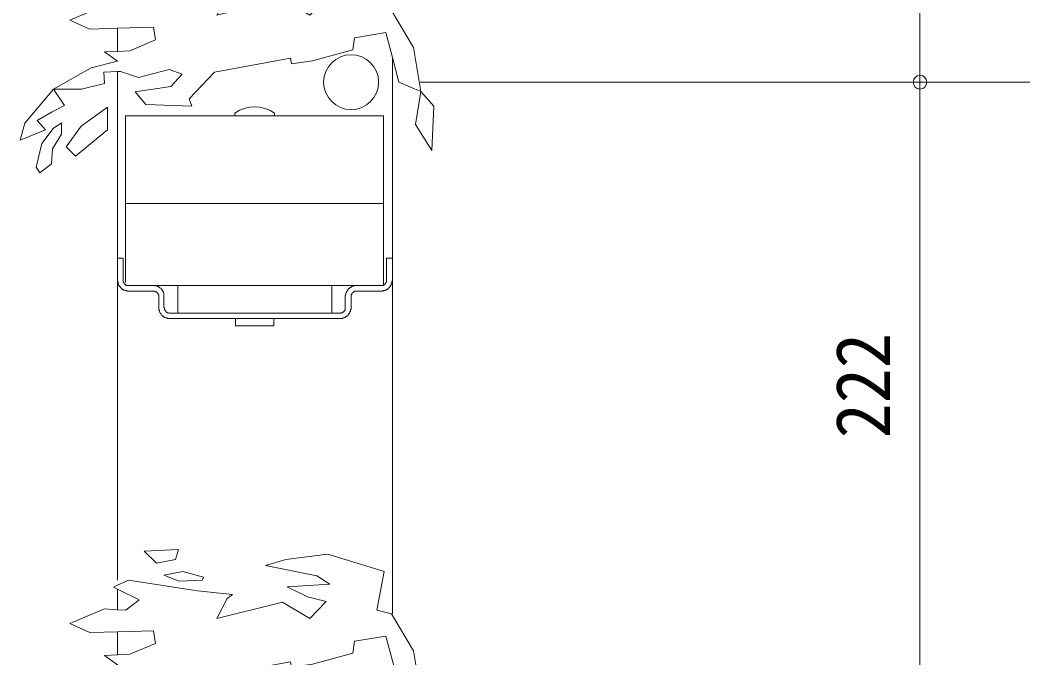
# Model space of a CAD drawing. Units: millimetres, scale not verified. Extents: x -2100 to 2010, y -1460 to 1631.
# Drawn here: x 15.7 to 383.4, y -556.6 to -324.2 of the extents above; entities that cross this region are included whole.
import ezdxf
from ezdxf.enums import TextEntityAlignment as Align

# ---------------------------------------------------------------- set-up
doc = ezdxf.new("R2010")
doc.units = ezdxf.units.MM
doc.header["$LTSCALE"] = 10
doc.header["$PDMODE"] = 32
doc.header["$PDSIZE"] = 5
for name, color, linetype, lineweight in [('1-0_STR', 2, 'Continuous', 18), ('1-1_DIM', 7, 'Continuous', 18), ('1-C_DIM', 4, 'Continuous', 18)]:
    doc.layers.add(name, color=color, linetype=linetype, lineweight=lineweight)
doc.styles.add('ＭＳ ゴシック', font='')
doc.styles.get('ＭＳ ゴシック').set_extended_font_data('MS Gothic')

# ---------------------------------------------------------------- blocks, each defined once
blk = doc.blocks.new('vegitaiton2')
at = {"layer": '1-0_STR', "color": 7}
blk.add_line((-27.95, 0.94), (-27.95, 9.36), dxfattribs=at)
at = {"layer": '1-1_DIM'}
for p, q in [((44.62, 29.67), (25.94, 33.54)), ((49.33, 26.69), (44.62, 29.67)), ((-27.95, 26.29), (-29.39, 25.62)), ((-23.95, 28.16), (-27.95, 26.29)), ((-23.95, 28.16), (1.16, 24.3)), ((49.33, 26.69), (33.79, 25.77)), ((41.22, 22.05), (33.79, 25.77)), ((-29.39, 25.62), (-27.95, 24.9)), ((-27.95, 24.9), (-20.12, 20.99)), ((-20.12, 20.99), (-24.9, 17.21)), ((-27.95, 17.39), (-32.7, 17.68)), ((-24.9, 17.21), (-27.95, 17.39)), ((71.84, 15.83), (72.17, 15.28)), ((72.17, 15.28), (79.88, 2.42)), ((-38, 9.07), (-27.95, 9.36)), ((-27.95, 9.36), (-14.83, 9.73)), ((69.82, 7.78), (58.35, 5.88)), ((72.17, -1.25), (69.82, 7.78)), ((57.71, 1.56), (58.35, 5.88)), ((-27.95, 0.94), (-32.63, 0.74)), ((-23.43, 1.13), (-27.95, 0.94)), ((57.71, 1.56), (43.12, -2.45)), ((7.33, -6.57), (35.11, -1.57)), ((35.11, -1.57), (35.46, -3.54)), ((43.12, -2.45), (35.46, -3.54)), ((74.52, -10.33), (72.17, -1.25)), ((-27.95, -6.41), (-32.92, -6.66)), ((-32.92, -6.66), (-32.7, -10.79)), ((-26.86, -6.35), (-27.95, -6.41)), ((-1.88, -16.3), (7.33, -6.57)), ((-51.22, -12.78), (-61.69, -25.25)), ((-31.56, -19.42), (-41.15, -26.27)), ((-31.56, -27.64), (-31.56, -19.42)), ((-48.35, -25.05), (-51.35, -27.12))]:
    blk.add_line(p, q, dxfattribs=at)
for points in [[(-18.19, 38.75), (-13.69, 34.35), (-6.85, 35.69), (-5.7, 39.3)], [(-4.1, 31.32), (-11.06, 29.93), (-5.44, 27.73), (2.93, 28.12), (3.4, 29.3)], [(82.57, -13.68), (80.55, -25.75), (86.59, -35.14), (87.26, -19.04)]]:
    blk.add_lwpolyline(points, close=True, dxfattribs=at)
for points in [[(25.94, 33.54), (33.32, 35.67), (48.58, 37.57), (56.15, 35.26), (69.15, 31.25), (66.47, 17.17), (71.84, 15.83)], [(1.16, 24.3), (13.91, 22.89), (12.04, 21.52), (8.17, 14.16), (32.11, 20.15), (42.08, 14.16), (48.01, 20.43), (41.22, 22.05)], [(-32.7, 17.68), (-45.28, 12.38), (-38, 9.07)], [(-14.83, 9.73), (-14.17, 5.1), (-23.43, 1.13)], [(-37.59, -5.02), (-27.9, -2.66), (-32.63, 0.74)], [(79.88, 2.42), (82.57, -13.68), (74.52, -10.33)], [(-37.59, -5.02), (-51.22, -12.78), (-41.02, -12.78), (-32.7, -10.79)], [(-1.88, -16.3), (-0.87, -19.07), (-17.65, -18.37), (-21.53, -13.75), (-8.51, -11.89), (-4.45, -7.35), (-9.19, -5.69), (-20.3, -8.53), (-26.86, -6.35)], [(-54.16, -27.64), (-57.24, -24.22), (-51.76, -21.14), (-47.31, -18.74), (-51.22, -12.78)], [(-61.69, -25.25), (-63.4, -31.41), (-54.16, -27.64)], [(-51.35, -27.12), (-55.51, -32.67), (-57.59, -41.22), (-56.21, -43.3), (-52.05, -40.06), (-51.59, -34.52), (-48.35, -29.2), (-48.35, -25.05)], [(-41.15, -26.27), (-46.62, -33.81), (-43.2, -37.23), (-31.56, -27.64)]]:
    blk.add_lwpolyline(points, dxfattribs=at)

msp = doc.modelspace()

# ---------------------------------------------------------------- linework, layer by layer
at = {"layer": '1-0_STR', "color": 7}
for p, q in [((51.13, -335.6), (51.13, -327.18)), ((151.24, -337.79), (151.24, -540.63)), ((51.13, -528.3), (51.13, -342.94)), ((54.09, -359.08), (54.09, -419.83)), ((148.07, -359.08), (54.09, -359.08)), ((93.83, -358.09), (93.83, -359.08)), ((94.1, -359.08), (108.07, -359.08)), ((108.33, -358.09), (108.33, -359.08)), ((148.07, -359.08), (148.07, -420.89)), ((148.07, -391.04), (54.09, -391.04)), ((131.14, -420.89), (54.09, -420.89)), ((73.14, -431.04), (73.14, -420.89)), ((129.23, -431.04), (129.23, -420.89)), ((148.07, -420.89), (131.14, -420.89)), ((94.1, -435.58), (94.1, -432.95)), ((108.07, -435.58), (108.07, -432.95)), ((94.1, -435.58), (108.07, -435.58)), ((51.13, -539.07), (51.13, -531.56)), ((51.13, -555.52), (51.13, -547.1))]:
    msp.add_line(p, q, dxfattribs=at)
at = {"layer": '1-0_STR'}
for p, q in [((51.13, -410.94), (51.13, -418.98)), ((149.13, -410.94), (151.24, -410.94)), ((149.13, -410.94), (149.13, -418.98)), ((151.24, -410.94), (151.24, -418.98)), ((51.13, -418.98), (51.13, -419.19)), ((51.13, -419.19), (51.13, -419.4)), ((53.24, -418.98), (53.24, -419.19)), ((53.24, -419.19), (53.24, -419.4)), ((149.13, -419.19), (149.13, -418.98)), ((149.13, -419.4), (149.13, -419.19)), ((151.24, -419.19), (151.24, -418.98)), ((151.24, -419.4), (151.24, -419.19)), ((51.13, -419.4), (51.13, -419.62)), ((51.13, -419.62), (51.34, -419.62)), ((51.34, -419.62), (51.34, -419.83)), ((51.34, -419.83), (51.34, -420.04)), ((51.34, -420.04), (51.34, -420.25)), ((51.34, -420.25), (51.34, -420.46)), ((51.34, -420.46), (51.55, -420.46)), ((51.55, -420.46), (51.55, -420.67)), ((51.55, -420.67), (51.76, -420.89)), ((51.76, -420.89), (51.76, -421.1)), ((51.76, -421.1), (51.76, -421.31)), ((51.76, -421.31), (51.97, -421.31)), ((51.97, -421.31), (52.18, -421.52)), ((52.18, -421.52), (52.18, -421.73)), ((52.18, -421.73), (52.4, -421.73)), ((52.4, -421.73), (52.4, -421.95)), ((52.4, -421.95), (52.61, -421.95)), ((52.61, -421.95), (52.61, -422.16)), ((52.61, -422.16), (52.82, -422.16)), ((52.82, -422.16), (52.82, -422.37)), ((52.82, -422.37), (53.03, -422.37)), ((53.03, -422.37), (53.24, -422.37)), ((53.24, -419.4), (53.24, -419.62)), ((53.24, -419.62), (53.24, -419.83)), ((53.24, -419.83), (53.46, -419.83)), ((53.24, -422.37), (53.24, -422.58)), ((53.24, -422.58), (53.46, -422.58)), ((53.46, -419.83), (53.46, -420.04)), ((53.46, -420.04), (53.67, -420.25)), ((53.46, -422.58), (53.67, -422.58)), ((53.67, -420.25), (53.67, -420.46)), ((53.67, -420.46), (53.88, -420.46)), ((53.67, -422.58), (53.88, -422.79)), ((53.88, -420.46), (54.09, -420.67)), ((53.88, -422.79), (54.09, -422.79)), ((54.09, -420.67), (54.3, -420.67)), ((54.09, -422.79), (54.3, -422.79)), ((54.3, -420.67), (54.3, -420.89)), ((54.3, -420.89), (54.51, -420.89)), ((54.3, -422.79), (54.51, -422.79)), ((54.51, -420.89), (54.72, -420.89)), ((54.51, -422.79), (54.51, -423)), ((54.72, -420.89), (54.94, -420.89)), ((54.94, -420.89), (55.15, -420.89)), ((64.25, -420.89), (55.15, -420.89)), ((64.46, -420.89), (64.25, -420.89)), ((64.67, -420.89), (64.46, -420.89)), ((64.88, -421.1), (64.67, -420.89)), ((65.1, -421.1), (64.88, -421.1)), ((65.31, -421.1), (65.1, -421.1)), ((65.52, -421.1), (65.31, -421.1)), ((65.73, -421.31), (65.52, -421.1)), ((65.94, -421.31), (65.73, -421.31)), ((66.15, -421.52), (65.94, -421.31)), ((66.37, -421.52), (66.15, -421.52)), ((66.37, -421.73), (66.37, -421.52)), ((66.58, -421.73), (66.37, -421.73)), ((66.79, -421.95), (66.58, -421.73)), ((67, -421.95), (66.79, -421.95)), ((67, -422.16), (67, -421.95)), ((67.21, -422.37), (67, -422.16)), ((67.43, -422.58), (67.21, -422.37)), ((67.43, -422.79), (67.43, -422.58)), ((67.64, -422.79), (67.43, -422.79)), ((67.64, -423), (67.64, -422.79)), ((134.74, -422.79), (134.74, -423)), ((134.95, -422.79), (134.74, -422.79)), ((135.16, -422.37), (134.95, -422.58)), ((134.95, -422.58), (134.95, -422.79)), ((135.16, -422.16), (135.16, -422.37)), ((135.37, -422.16), (135.16, -422.16)), ((135.37, -421.95), (135.37, -422.16)), ((135.58, -421.95), (135.37, -421.95)), ((135.79, -421.73), (135.58, -421.95)), ((136, -421.73), (135.79, -421.73)), ((136, -421.52), (136, -421.73)), ((136.22, -421.52), (136, -421.52)), ((136.43, -421.31), (136.22, -421.52)), ((136.64, -421.31), (136.43, -421.31)), ((136.85, -421.1), (136.64, -421.31)), ((137.06, -421.1), (136.85, -421.1)), ((137.27, -421.1), (137.06, -421.1)), ((137.49, -421.1), (137.27, -421.1)), ((137.7, -420.89), (137.49, -421.1)), ((137.91, -420.89), (137.7, -420.89)), ((138.12, -420.89), (137.91, -420.89)), ((138.12, -420.89), (147.22, -420.89)), ((147.22, -420.89), (147.43, -420.89)), ((147.43, -420.89), (147.65, -420.89)), ((147.65, -420.89), (147.86, -420.89)), ((147.86, -420.89), (148.07, -420.67)), ((147.86, -422.79), (148.07, -422.79)), ((147.86, -423), (147.86, -422.79)), ((148.07, -420.67), (148.28, -420.67)), ((148.07, -422.79), (148.28, -422.79)), ((148.28, -420.67), (148.49, -420.46)), ((148.28, -422.79), (148.49, -422.79)), ((148.49, -420.46), (148.71, -420.25)), ((148.49, -422.79), (148.71, -422.58)), ((148.71, -420.04), (148.92, -420.04)), ((148.71, -420.25), (148.71, -420.04)), ((148.71, -422.58), (148.92, -422.58)), ((148.92, -419.83), (149.13, -419.62)), ((148.92, -420.04), (148.92, -419.83)), ((148.92, -422.58), (149.13, -422.37)), ((149.13, -419.62), (149.13, -419.4)), ((149.13, -422.37), (149.34, -422.37)), ((149.34, -422.37), (149.55, -422.16)), ((149.55, -422.16), (149.76, -421.95)), ((149.76, -421.95), (149.97, -421.95)), ((149.97, -421.73), (150.19, -421.73)), ((149.97, -421.95), (149.97, -421.73)), ((150.19, -421.52), (150.4, -421.31)), ((150.19, -421.73), (150.19, -421.52)), ((150.4, -421.31), (150.61, -421.1)), ((150.61, -420.89), (150.82, -420.67)), ((150.61, -421.1), (150.61, -420.89)), ((150.82, -420.46), (151.03, -420.25)), ((150.82, -420.67), (150.82, -420.46)), ((151.03, -419.4), (151.24, -419.4)), ((151.03, -419.62), (151.03, -419.4)), ((151.03, -419.83), (151.03, -419.62)), ((151.03, -420.04), (151.03, -419.83)), ((151.03, -420.25), (151.03, -420.04)), ((54.51, -423), (54.72, -423)), ((54.72, -423), (54.94, -423)), ((54.94, -423), (55.15, -423)), ((64.25, -423), (55.15, -423)), ((64.46, -423), (64.25, -423)), ((64.67, -423), (64.46, -423)), ((64.88, -423), (64.67, -423)), ((64.88, -423.21), (64.88, -423)), ((65.1, -423.21), (64.88, -423.21)), ((65.31, -423.21), (65.1, -423.21)), ((65.31, -423.43), (65.31, -423.21)), ((65.52, -423.43), (65.31, -423.43)), ((65.52, -423.64), (65.52, -423.43)), ((65.73, -423.64), (65.52, -423.64)), ((65.73, -423.85), (65.73, -423.64)), ((65.94, -423.85), (65.73, -423.85)), ((65.94, -424.06), (65.94, -423.85)), ((65.94, -424.27), (65.94, -424.06)), ((66.15, -424.27), (65.94, -424.27)), ((66.15, -424.49), (66.15, -424.27)), ((66.15, -424.7), (66.15, -424.49)), ((66.15, -424.91), (66.15, -424.7)), ((66.15, -424.91), (66.15, -428.93)), ((67.64, -423.21), (67.64, -423)), ((67.85, -423.21), (67.64, -423.21)), ((67.85, -423.43), (67.85, -423.21)), ((67.85, -423.64), (67.85, -423.43)), ((68.06, -423.64), (67.85, -423.64)), ((68.06, -423.85), (68.06, -423.64)), ((68.06, -424.06), (68.06, -423.85)), ((68.06, -424.27), (68.06, -424.06)), ((68.06, -424.49), (68.06, -424.27)), ((68.06, -424.7), (68.06, -424.49)), ((68.06, -424.91), (68.06, -424.7)), ((68.06, -428.93), (68.06, -424.91)), ((134.31, -424.27), (134.1, -424.49)), ((134.1, -424.49), (134.1, -424.7)), ((134.1, -424.7), (134.1, -424.91)), ((134.1, -428.93), (134.1, -424.91)), ((134.52, -423.43), (134.31, -423.64)), ((134.31, -423.64), (134.31, -423.85)), ((134.31, -423.85), (134.31, -424.06)), ((134.31, -424.06), (134.31, -424.27)), ((134.74, -423), (134.52, -423.21)), ((134.52, -423.21), (134.52, -423.43)), ((136.43, -424.06), (136.22, -424.27)), ((136.22, -424.27), (136.22, -424.49)), ((136.22, -424.49), (136.22, -424.7)), ((136.22, -424.7), (136.22, -424.91)), ((136.22, -424.91), (136.22, -428.93)), ((136.43, -423.85), (136.43, -424.06)), ((136.64, -423.85), (136.43, -423.85)), ((136.64, -423.64), (136.64, -423.85)), ((136.85, -423.64), (136.64, -423.64)), ((136.85, -423.43), (136.85, -423.64)), ((137.06, -423.43), (136.85, -423.43)), ((137.06, -423.21), (137.06, -423.43)), ((137.27, -423.21), (137.06, -423.21)), ((137.49, -423), (137.27, -423.21)), ((137.7, -423), (137.49, -423)), ((137.91, -423), (137.7, -423)), ((138.12, -423), (137.91, -423)), ((138.12, -423), (147.22, -423)), ((147.22, -423), (147.43, -423)), ((147.43, -423), (147.65, -423)), ((147.65, -423), (147.86, -423)), ((66.15, -428.93), (66.15, -429.14)), ((66.15, -429.14), (66.15, -429.35)), ((66.15, -429.35), (66.15, -429.56)), ((66.15, -429.56), (66.15, -429.78)), ((66.15, -429.78), (66.37, -429.99)), ((66.37, -429.99), (66.37, -430.2)), ((66.37, -430.2), (66.37, -430.41)), ((68.06, -428.93), (68.27, -429.14)), ((68.27, -429.14), (68.27, -429.35)), ((68.27, -429.35), (68.27, -429.56)), ((68.27, -429.56), (68.27, -429.78)), ((68.27, -429.78), (68.48, -429.78)), ((68.48, -429.78), (68.48, -429.99)), ((68.48, -429.99), (68.48, -430.2)), ((68.48, -430.2), (68.69, -430.2)), ((68.69, -430.2), (68.69, -430.41)), ((133.68, -430.2), (133.89, -430.2)), ((133.68, -430.41), (133.68, -430.2)), ((133.89, -429.78), (134.1, -429.78)), ((133.89, -429.99), (133.89, -429.78)), ((133.89, -430.2), (133.89, -429.99)), ((134.1, -429.14), (134.1, -428.93)), ((134.1, -429.35), (134.1, -429.14)), ((134.1, -429.56), (134.1, -429.35)), ((134.1, -429.78), (134.1, -429.56)), ((136, -429.78), (136.22, -429.56)), ((136, -429.99), (136, -429.78)), ((136, -430.2), (136, -429.99)), ((136, -430.41), (136, -430.2)), ((136.22, -429.14), (136.22, -428.93)), ((136.22, -429.35), (136.22, -429.14)), ((136.22, -429.56), (136.22, -429.35)), ((66.37, -430.41), (66.58, -430.62)), ((66.58, -430.62), (66.58, -430.83)), ((66.58, -430.83), (66.79, -431.04)), ((66.79, -431.04), (66.79, -431.26)), ((66.79, -431.26), (67, -431.26)), ((67, -431.26), (67, -431.47)), ((67, -431.47), (67.21, -431.68)), ((67.21, -431.68), (67.43, -431.89)), ((67.43, -431.89), (67.64, -432.11)), ((67.64, -432.11), (67.85, -432.11)), ((67.85, -432.11), (67.85, -432.32)), ((67.85, -432.32), (68.06, -432.32)), ((68.06, -432.32), (68.27, -432.53)), ((68.27, -432.53), (68.48, -432.53)), ((68.48, -432.53), (68.69, -432.74)), ((68.69, -430.41), (68.91, -430.41)), ((68.69, -432.74), (68.91, -432.74)), ((68.91, -430.41), (68.91, -430.62)), ((68.91, -430.62), (69.12, -430.62)), ((68.91, -432.74), (69.12, -432.74)), ((69.12, -430.62), (69.33, -430.83)), ((69.12, -432.74), (69.33, -432.95)), ((69.33, -430.83), (69.54, -430.83)), ((69.33, -432.95), (69.54, -432.95)), ((69.54, -430.83), (69.75, -430.83)), ((69.54, -432.95), (69.75, -432.95)), ((69.75, -430.83), (69.96, -431.04)), ((69.75, -432.95), (69.96, -432.95)), ((69.96, -431.04), (70.18, -431.04)), ((69.96, -432.95), (70.18, -432.95)), ((70.18, -431.04), (132.19, -431.04)), ((70.18, -432.95), (132.19, -432.95)), ((132.19, -431.04), (132.41, -431.04)), ((132.19, -432.95), (132.41, -432.95)), ((132.41, -430.83), (132.62, -430.83)), ((132.41, -431.04), (132.41, -430.83)), ((132.41, -432.95), (132.62, -432.95)), ((132.62, -430.83), (132.83, -430.83)), ((132.62, -432.95), (132.83, -432.95)), ((132.83, -430.83), (133.04, -430.83)), ((132.83, -432.95), (133.04, -432.95)), ((133.04, -430.62), (133.25, -430.62)), ((133.04, -430.83), (133.04, -430.62)), ((133.04, -432.95), (133.25, -432.74)), ((133.25, -430.62), (133.46, -430.62)), ((133.25, -432.74), (133.46, -432.74)), ((133.46, -430.41), (133.68, -430.41)), ((133.46, -430.62), (133.46, -430.41)), ((133.46, -432.74), (133.68, -432.74)), ((133.68, -432.53), (133.89, -432.53)), ((133.68, -432.74), (133.68, -432.53)), ((133.89, -432.53), (134.1, -432.53)), ((134.1, -432.32), (134.31, -432.32)), ((134.1, -432.53), (134.1, -432.32)), ((134.31, -432.32), (134.52, -432.11)), ((134.52, -432.11), (134.74, -432.11)), ((134.74, -431.89), (134.95, -431.89)), ((134.74, -432.11), (134.74, -431.89)), ((134.95, -431.89), (135.16, -431.68)), ((135.16, -431.47), (135.37, -431.47)), ((135.16, -431.68), (135.16, -431.47)), ((135.37, -431.26), (135.58, -431.04)), ((135.37, -431.47), (135.37, -431.26)), ((135.58, -430.83), (135.79, -430.83)), ((135.58, -431.04), (135.58, -430.83)), ((135.79, -430.41), (136, -430.41)), ((135.79, -430.62), (135.79, -430.41)), ((135.79, -430.83), (135.79, -430.62))]:
    msp.add_line(p, q, dxfattribs=at)
msp.add_lwpolyline([(51.13, -410.94), (53.24, -410.94), (53.24, -418.98)], dxfattribs=at)
at = {"layer": '1-0_STR', "color": 4, "lineweight": 9}
msp.add_circle((136.22, -346.81), 10, dxfattribs=at)
at = {"layer": '1-0_STR', "color": 7}
msp.add_arc((101.08, -368.27), 12.5, 54.5495, 125.4505, dxfattribs=at)
at = {"layer": '1-C_DIM'}
for p, q in [((343.44, -26.98), (343.44, -917.03)), ((161.41, -346.85), (383.44, -346.85))]:
    msp.add_line(p, q, dxfattribs=at)
at = {"layer": '1-C_DIM', "color": 5}
msp.add_point((343.44, -346.85), dxfattribs=at)

# ---------------------------------------------------------------- block references
at = {"layer": '1-0_STR'}
for p in [(79.08, -336.54), (79.08, -556.46)]:
    msp.add_blockref('vegitaiton2', p, dxfattribs=at)

# ---------------------------------------------------------------- texts
at = {"layer": '1-C_DIM', "color": 7, "style": 'ＭＳ ゴシック', "width": 0.95}
msp.add_text('222', height=19.79, rotation=90, dxfattribs=at).set_placement((338.44, -476.62), align=Align.BOTTOM_LEFT)

doc.saveas('drawing.dxf')
